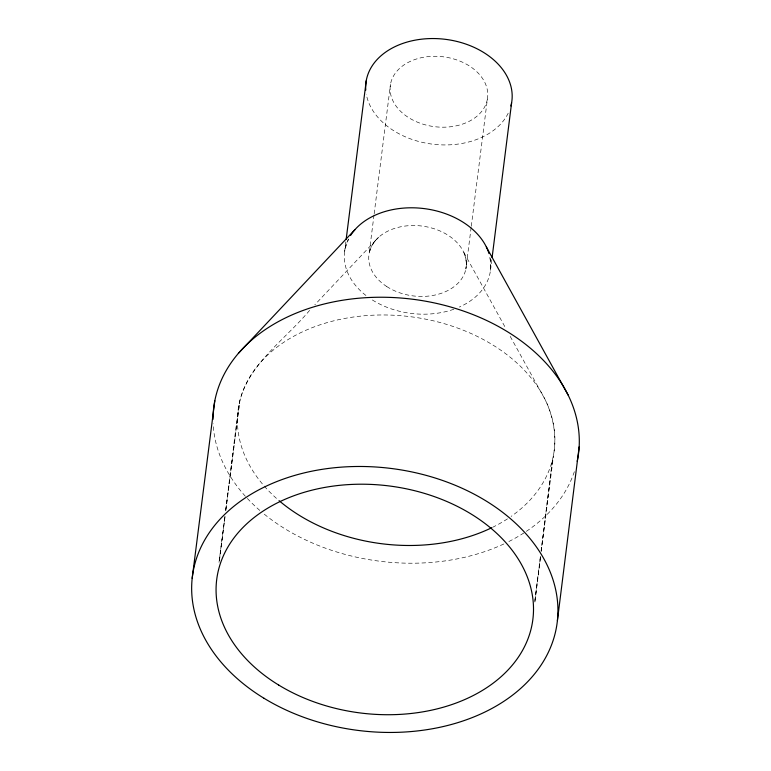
<?xml version="1.0" encoding="UTF-8"?>
<svg xmlns="http://www.w3.org/2000/svg" width="771" height="771" viewBox="0 0 771 771"><rect width="100%" height="100%" fill="white"/><g stroke="black" fill="none" stroke-linecap="round" stroke-linejoin="round"><path stroke-width="0.58" stroke-dasharray="3.85 2.89" d="M534.901 602.074L540.635 555.708M541.223 550.957L552.537 459.429L541.059 551.246M224.881 516.541L219.234 561.837L225.074 516.58M225.624 510.575L237.805 412.832C241.709 368.162 283.747 341.601 309.836 310.087M534.949 600.137L540.461 556.016M345.851 241.834L344.637 251.385L346.516 243.694L348.502 239.521M374.012 214.955L369.222 252.946L371.044 247.375L374.128 242.171L378.407 237.478L314.79 304.834M374.166 213.769L390.483 84.357M471.139 227.435L465.877 269.021L466.378 263.229L465.549 257.369L463.41 251.616L505.757 328.321M471.293 226.25L487.378 99.131A49.026 35.206 7.2 0 0 420.022 58.008A49.026 35.206 7.2 0 0 409.382 118.088A49.026 35.206 7.2 0 0 487.378 99.131M491.802 259.875L490.452 270.582L490.703 262.67L489.325 254.729M225.836 510.624L239.8 401.016L225.73 510.2M534.833 601.341L540.635 556.055M541.242 551.284L554.532 447.614C555.92 431.153 552.344 414.605 545.213 399.764L509.236 334.624M219.003 562.416L224.968 516.127M490.173 258.42A73.534 52.813 7.2 0 1 459.323 307.07M453.897 309.219A73.534 52.813 7.2 0 1 370.706 298.907M365.955 295.486A73.534 52.813 7.2 0 1 348.559 238.971M574.347 471.688A183.845 132.024 7.2 0 1 508.156 541.878M503.877 543.95A183.845 132.024 7.2 0 1 263.451 513.496M259.817 510.431A183.845 132.024 7.2 0 1 213.133 423.693M276.461 498.384A159.327 114.416 7.2 0 1 288.267 339.442A159.327 114.416 7.2 0 1 509.159 356.414A159.327 114.416 7.2 0 1 511.106 516.416M507.491 518.854A159.327 114.416 7.2 0 1 492.92 527.152M508.214 113.164A73.534 52.813 7.2 0 1 431.577 144.042A73.534 52.813 7.2 0 1 366.292 94.197M386.695 286.504A49.026 35.206 7.2 0 0 465.761 269.551A49.026 35.206 7.2 0 0 400.197 226.896A49.026 35.206 7.2 0 0 386.695 286.504"/><path stroke-width="1.16" d="M557.404 620.578L579.156 446.843M346.15 239.453L366.254 80.666M492.11 257.495L511.607 102.822M192.172 578.356L214.81 400.756M238.384 353.369L354.959 229.633M486.337 246.922L568.14 395.08M350.545 235.492A73.534 52.813 7.2 0 1 424.599 208.652A73.534 52.813 7.2 0 1 488.987 253.582M213.027 419.376A183.845 132.024 7.2 0 1 409.912 298.907A183.845 132.024 7.2 0 1 577.19 461.309M491.898 527.653A159.327 114.416 7.2 0 1 279.035 500.63M365.772 90.101A73.534 52.813 7.2 0 1 443.855 39.148A73.534 52.813 7.2 0 1 510.903 105.974M264 698.266A183.845 132.024 7.2 0 0 556.479 627.16A183.845 132.024 7.2 0 0 303.89 472.97A183.845 132.024 7.2 0 0 264 698.266M278.765 685.091A159.327 114.416 7.2 0 0 532.25 623.469A159.327 114.416 7.2 0 0 313.344 489.836A159.327 114.416 7.2 0 0 278.765 685.091"/></g></svg>
